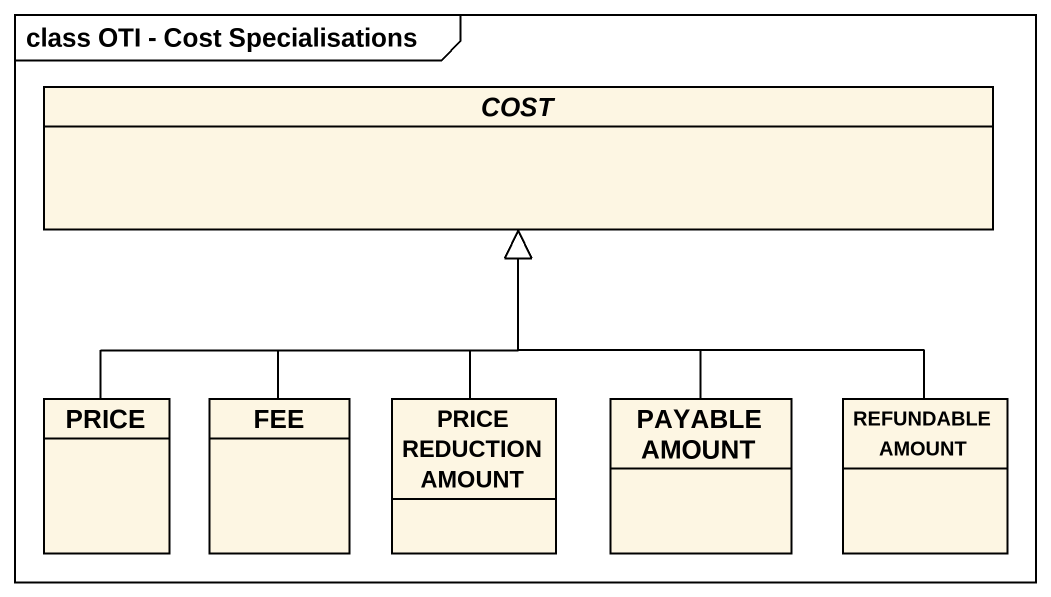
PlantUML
@startuml
mainframe class OTI - Cost Specialisations
hide circle
hide empty members
abstract class COST
class PRICE
class FEE
class "PRICE REDUCTION AMOUNT" as PRICE_REDUCTION_AMOUNT
class "PAYABLE AMOUNT" as PAYABLE_AMOUNT
class "REFUNDABLE AMOUNT" as REFUNDABLE_AMOUNT
PRICE -up-|> COST
FEE -up-|> COST
PRICE_REDUCTION_AMOUNT -up-|> COST
PAYABLE_AMOUNT -up-|> COST
REFUNDABLE_AMOUNT -up-|> COST
@enduml
